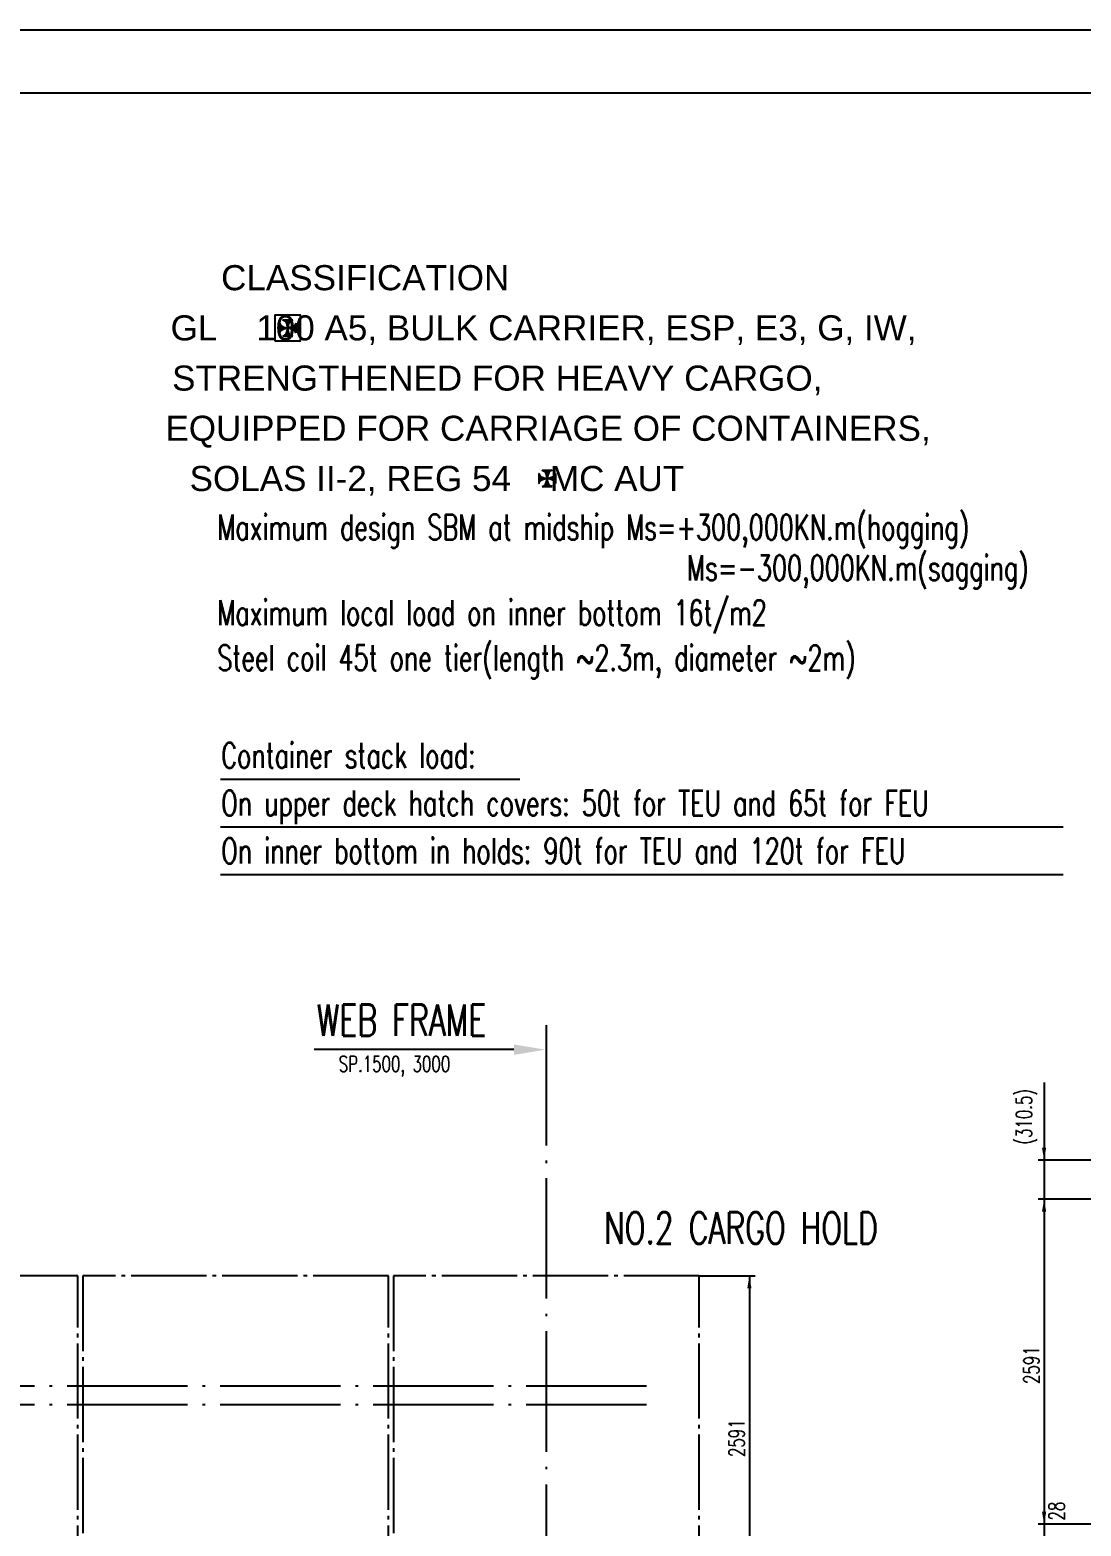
# Model space of a CAD drawing. Extents: x 419539 to 461689, y -54179 to -24379.
# Drawn here: x 436507 to 444886, y -36351 to -24429 of the extents above; entities that cross this region are included whole.
import ezdxf
from ezdxf.enums import TextEntityAlignment as Align

# ---------------------------------------------------------------- set-up
doc = ezdxf.new("R2010")
doc.units = 0
doc.header["$LTSCALE"] = 40
doc.header["$MEASUREMENT"] = 0
doc.linetypes.add('ACAD_ISO04W100', pattern=[30.5, 24, -3, 0.5, -3])
doc.linetypes.add('CENTER1', pattern=[12.1, 10, -0.8, 0.5, -0.8])
doc.layers.get('0').update_dxf_attribs({"linetype": 'CONTINUOUS'})
for name, color, linetype in [('11TEXTE', 4, 'CONTINUOUS'), ('BT_ENG', 7, 'CONTINUOUS'), ('C-CEN', 4, 'ACAD_ISO04W100'), ('CONTAINER', 1, 'CENTER1'), ('Y-CON', 2, 'CONTINUOUS')]:
    doc.layers.add(name, color=color, linetype=linetype)
doc.styles.add('ROMANS', font='romans.shx', dxfattribs={"width": 0.7, "height": 125})
doc.styles.add('SWISS721LIGHTBT', font='swissl.ttf')

msp = doc.modelspace()

# ---------------------------------------------------------------- hatches: boundary and pattern name
at = {"layer": '11TEXTE'}
h = msp.add_hatch(dxfattribs=at)
h.set_pattern_fill('_USER', scale=1.25, style=0, pattern_type=0)
h.set_pattern_definition([(180, (446113.2896, 34476.4914), (2e-16, 1.25), [])])
h.paths.add_polyline_path([(438496.5, -26764.6), (438496.5, -26844.1), (438504, -26828.8), (438514.1, -26818), (438529, -26811.5), (438543, -26807.3), (438562.2, -26804.3), (438543, -26801.3), (438529, -26797.1), (438514.1, -26790.6), (438504, -26779.9)])
h = msp.add_hatch(dxfattribs=at)
h.set_pattern_fill('_USER', scale=1.25, angle=90, style=0, pattern_type=0)
h.set_pattern_definition([(90, (377281.3469, -34355.4513), (-1.25, 1e-16), [])])
h.paths.add_polyline_path([(438522.4, -26738.7), (438601.9, -26738.7), (438586.6, -26746.2), (438575.9, -26756.2), (438569.4, -26771.2), (438565.2, -26785.2), (438562.2, -26804.3), (438559.2, -26785.2), (438555, -26771.2), (438548.5, -26756.2), (438537.7, -26746.2)])
h = msp.add_hatch(dxfattribs=at)
h.set_pattern_fill('_USER', scale=1.25, angle=90, style=0, pattern_type=0)
h.set_pattern_definition([(270, (377281.3469, -19253.2085), (-1.25, -1e-16), [])])
h.paths.add_polyline_path([(438522.4, -26870), (438601.9, -26870), (438586.6, -26862.5), (438575.9, -26852.4), (438569.4, -26837.5), (438565.2, -26823.5), (438562.2, -26804.3), (438559.2, -26823.5), (438555, -26837.5), (438548.5, -26852.4), (438537.7, -26862.5)])
h = msp.add_hatch(dxfattribs=at)
h.set_pattern_fill('_USER', scale=1.25, style=0, pattern_type=0)
h.set_pattern_definition([(3e-14, (431011.0468, 34476.4914), (-2e-16, 1.25), [])])
h.paths.add_polyline_path([(438627.8, -26764.6), (438627.8, -26844.1), (438620.3, -26828.8), (438610.3, -26818), (438595.3, -26811.5), (438581.3, -26807.3), (438562.2, -26804.3), (438581.3, -26801.3), (438595.3, -26797.1), (438610.3, -26790.6), (438620.3, -26779.9)])
h = msp.add_hatch(dxfattribs=at)
h.set_pattern_fill('_USER', scale=1.25, style=0, pattern_type=0)
h.set_pattern_definition([(180, (448181.4898, 33277.8852), (2e-16, 1.25), [])])
h.paths.add_polyline_path([(440564.7, -27963.2), (440564.7, -28042.7), (440572.2, -28027.4), (440582.3, -28016.7), (440597.2, -28010.1), (440611.2, -28005.9), (440630.4, -28002.9), (440611.2, -28000), (440597.2, -27995.7), (440582.3, -27989.2), (440572.2, -27978.5)])
h = msp.add_hatch(dxfattribs=at)
h.set_pattern_fill('_USER', scale=1.25, angle=90, style=0, pattern_type=0)
h.set_pattern_definition([(90, (379349.5471, -35554.0575), (-1.25, 1e-16), [])])
h.paths.add_polyline_path([(440590.6, -27937.3), (440670.1, -27937.3), (440654.8, -27944.8), (440644.1, -27954.8), (440637.6, -27969.8), (440633.4, -27983.8), (440630.4, -28002.9), (440627.4, -27983.8), (440623.2, -27969.8), (440616.7, -27954.8), (440605.9, -27944.8)])
h = msp.add_hatch(dxfattribs=at)
h.set_pattern_fill('_USER', scale=1.25, angle=90, style=0, pattern_type=0)
h.set_pattern_definition([(270, (379349.5471, -20451.8147), (-1.25, -1e-16), [])])
h.paths.add_polyline_path([(440590.6, -28068.6), (440670.1, -28068.6), (440654.8, -28061.1), (440644.1, -28051), (440637.6, -28036.1), (440633.4, -28022.1), (440630.4, -28002.9), (440627.4, -28022.1), (440623.2, -28036.1), (440616.7, -28051), (440605.9, -28061.1)])
h = msp.add_hatch(dxfattribs=at)
h.set_pattern_fill('_USER', scale=1.25, style=0, pattern_type=0)
h.set_pattern_definition([(3e-14, (433079.247, 33277.8852), (-2e-16, 1.25), [])])
h.paths.add_polyline_path([(440696, -27963.2), (440696, -28042.7), (440688.5, -28027.4), (440678.5, -28016.7), (440663.5, -28010.1), (440649.5, -28005.9), (440630.4, -28002.9), (440649.5, -28000), (440663.5, -27995.7), (440678.5, -27989.2), (440688.5, -27978.5)])

# ---------------------------------------------------------------- linework, layer by layer
at = {"color": 2}
msp.add_line((420838.7, -24929), (461138.7, -24929), dxfattribs=at)
for p, q in [((438026.2, -30398.3), (440411.1, -30398.3)), ((438026.2, -30778.3), (444744, -30778.3)), ((438026.2, -31158.3), (444744, -31158.3)), ((444991.5, -33746.4), (444544.6, -33746.4))]:
    msp.add_line(p, q)
at = {"color": 0, "linetype": 'ByBlock'}
for p, q in [((444591.5, -32816.4), (444591.5, -42386.9)), ((441842.1, -34356.4), (442288.9, -34356.4)), ((442242.1, -34356.4), (442242.1, -42386.9)), ((444991.5, -36337.4), (444544.6, -36337.4))]:
    msp.add_line(p, q, dxfattribs=at)
for points in [[(444608.1, -33335.9), (444574.8, -33335.9), (444591.5, -33435.9)], [(444608.1, -33846.4), (444574.8, -33846.4), (444591.5, -33746.4)], [(442225.4, -34456.4), (442258.7, -34456.4), (442242.1, -34356.4)], [(444608.1, -36237.4), (444574.8, -36237.4), (444591.5, -36337.4)]]:
    msp.add_solid(points, dxfattribs=at)
at = {"layer": '11TEXTE', "color": 7}
for p, q in [((438496.5, -26764.6), (438496.5, -26844.1)), ((438522.4, -26738.7), (438601.9, -26738.7)), ((438627.8, -26764.6), (438627.8, -26844.1)), ((438522.4, -26870), (438601.9, -26870)), ((440564.7, -27963.2), (440564.7, -28042.7)), ((440590.6, -27937.3), (440670.1, -27937.3)), ((440696, -27963.2), (440696, -28042.7)), ((440590.6, -28068.6), (440670.1, -28068.6))]:
    msp.add_line(p, q, dxfattribs=at)
msp.add_lwpolyline([(438459.7, -26906.8), (438664.7, -26906.8), (438664.7, -26701.8), (438459.7, -26701.8)], close=True, dxfattribs=at)
for points in [[(438496.5, -26764.6), (438504, -26779.9), (438514.1, -26790.6), (438529, -26797.1), (438543, -26801.3), (438562.2, -26804.3)], [(438496.5, -26844.1), (438504, -26828.8), (438514.1, -26818), (438529, -26811.5), (438543, -26807.3), (438562.2, -26804.3)], [(438522.4, -26738.7), (438537.7, -26746.2), (438548.5, -26756.2), (438555, -26771.2), (438559.2, -26785.2), (438562.2, -26804.3)], [(438522.4, -26870), (438537.7, -26862.5), (438548.5, -26852.4), (438555, -26837.5), (438559.2, -26823.5), (438562.2, -26804.3)], [(438601.9, -26738.7), (438586.6, -26746.2), (438575.9, -26756.2), (438569.4, -26771.2), (438565.2, -26785.2), (438562.2, -26804.3)], [(438627.8, -26764.6), (438620.3, -26779.9), (438610.3, -26790.6), (438595.3, -26797.1), (438581.3, -26801.3), (438562.2, -26804.3)], [(438627.8, -26844.1), (438620.3, -26828.8), (438610.3, -26818), (438595.3, -26811.5), (438581.3, -26807.3), (438562.2, -26804.3)], [(438601.9, -26870), (438586.6, -26862.5), (438575.9, -26852.4), (438569.4, -26837.5), (438565.2, -26823.5), (438562.2, -26804.3)], [(440564.7, -27963.2), (440572.2, -27978.5), (440582.3, -27989.2), (440597.2, -27995.7), (440611.2, -28000), (440630.4, -28002.9)], [(440564.7, -28042.7), (440572.2, -28027.4), (440582.3, -28016.7), (440597.2, -28010.1), (440611.2, -28005.9), (440630.4, -28002.9)], [(440590.6, -27937.3), (440605.9, -27944.8), (440616.7, -27954.8), (440623.2, -27969.8), (440627.4, -27983.8), (440630.4, -28002.9)], [(440590.6, -28068.6), (440605.9, -28061.1), (440616.7, -28051), (440623.2, -28036.1), (440627.4, -28022.1), (440630.4, -28002.9)], [(440670.1, -27937.3), (440654.8, -27944.8), (440644.1, -27954.8), (440637.6, -27969.8), (440633.4, -27983.8), (440630.4, -28002.9)], [(440696, -27963.2), (440688.5, -27978.5), (440678.5, -27989.2), (440663.5, -27995.7), (440649.5, -28000), (440630.4, -28002.9)], [(440670.1, -28068.6), (440654.8, -28061.1), (440644.1, -28051), (440637.6, -28036.1), (440633.4, -28022.1), (440630.4, -28002.9)], [(440696, -28042.7), (440688.5, -28027.4), (440678.5, -28016.7), (440663.5, -28010.1), (440649.5, -28005.9), (440630.4, -28002.9)]]:
    msp.add_lwpolyline(points, dxfattribs=at)
at = {"layer": 'BT_ENG'}
msp.add_line((419588.7, -24429), (461638.7, -24429), dxfattribs=at)
at = {"layer": 'C-CEN'}
for p, q in [((440623.1, -32358.8), (440623.1, -44985.9)), ((454960.5, -33435.9), (444544.6, -33435.9)), ((441423.1, -35235.9), (435623.1, -35235.9)), ((441423.1, -35385.9), (430123.1, -35385.9))]:
    msp.add_line(p, q, dxfattribs=at)
at = {"layer": 'CONTAINER', "ltscale": 1.5}
for points in [[(434452.1, -36947.4), (436890.1, -36947.4), (436890.1, -34356.4), (434452.1, -34356.4), (434452.1, -36947.4)], [(436928.1, -36947.4), (439366.1, -36947.4), (439366.1, -34356.4), (436928.1, -34356.4), (436928.1, -36947.4)], [(439404.1, -36947.4), (441842.1, -36947.4), (441842.1, -34356.4), (439404.1, -34356.4), (439404.1, -36947.4)]]:
    msp.add_lwpolyline(points, dxfattribs=at)
at = {"layer": 'Y-CON'}
msp.add_lwpolyline([(440365, -32554.9), (438774, -32554.9)], dxfattribs=at)
msp.add_solid([(440365, -32513.3), (440615, -32554.9), (440365, -32596.6)], dxfattribs=at)

# ---------------------------------------------------------------- texts
at = {"style": 'ROMANS', "width": 0.7}
for s, height, p in [('Maximum design SBM at midship Ms=+300,000KN.m(hogging)', 200, (438000.7, -28491.6)), (' Ms=-300,000KN.m(sagging)', 200, (441648.4, -28815.6)), ('Maximum local load on inner bottom 16t/m2', 200, (438000.7, -29172.8)), ('Steel coil 45t one tier(length ~2.3m, diameter ~2m)', 200, (438000.7, -29532.7)), ('Container stack load:', 200, (438032, -30310.2)), ('On upper deck hatch covers: 50t for TEU and 65t for FEU', 200, (438032, -30690.2)), ('On inner bottom in holds: 90t for TEU and 120t for FEU', 200, (438032, -31070.2)), ('SP.1500, 3000', 125, (438968.7, -32730.8))]:
    msp.add_text(s, height=height, dxfattribs=at).set_placement(p)
at = {"color": 0, "linetype": 'ByBlock', "char_height": 125, "attachment_point": 5, "rotation": 90, "style": 'ROMANS'}
for s, insert in [('(310.5)', (444451.7, -33090.2)), ('2591', (444490.6, -35068.9)), ('2591', (442141.2, -35651.3)), ('28', (444692.3, -36232.2))]:
    msp.add_mtext(s, dxfattribs=dict(at, insert=insert))
at = {"layer": '11TEXTE', "color": 7, "style": 'SWISS721LIGHTBT'}
msp.add_text('CLASSIFICATION', height=200, dxfattribs=at).set_placement((438030.9, -26503.3))
for s, p in [('GL    100 A5, BULK CARRIER, ESP, E3, G, IW,', (443574.5, -26903.3)), ('STRENGTHENED FOR HEAVY CARGO,', (442824.5, -27303.3)), ('EQUIPPED FOR CARRIAGE OF CONTAINERS,', (443687.2, -27703.3)), ('SOLAS II-2, REG 54    MC AUT', (441723, -28103.3))]:
    msp.add_text(s, height=200, dxfattribs=at).set_placement(p, align=Align.RIGHT)
at = {"layer": 'Y-CON', "style": 'ROMANS', "width": 0.7}
for s, p in [('WEB FRAME', (438795, -32444.2)), ('NO.2 CARGO HOLD', (441083.8, -34101.2))]:
    msp.add_text(s, height=250, dxfattribs=at).set_placement(p)

doc.saveas('drawing.dxf')
